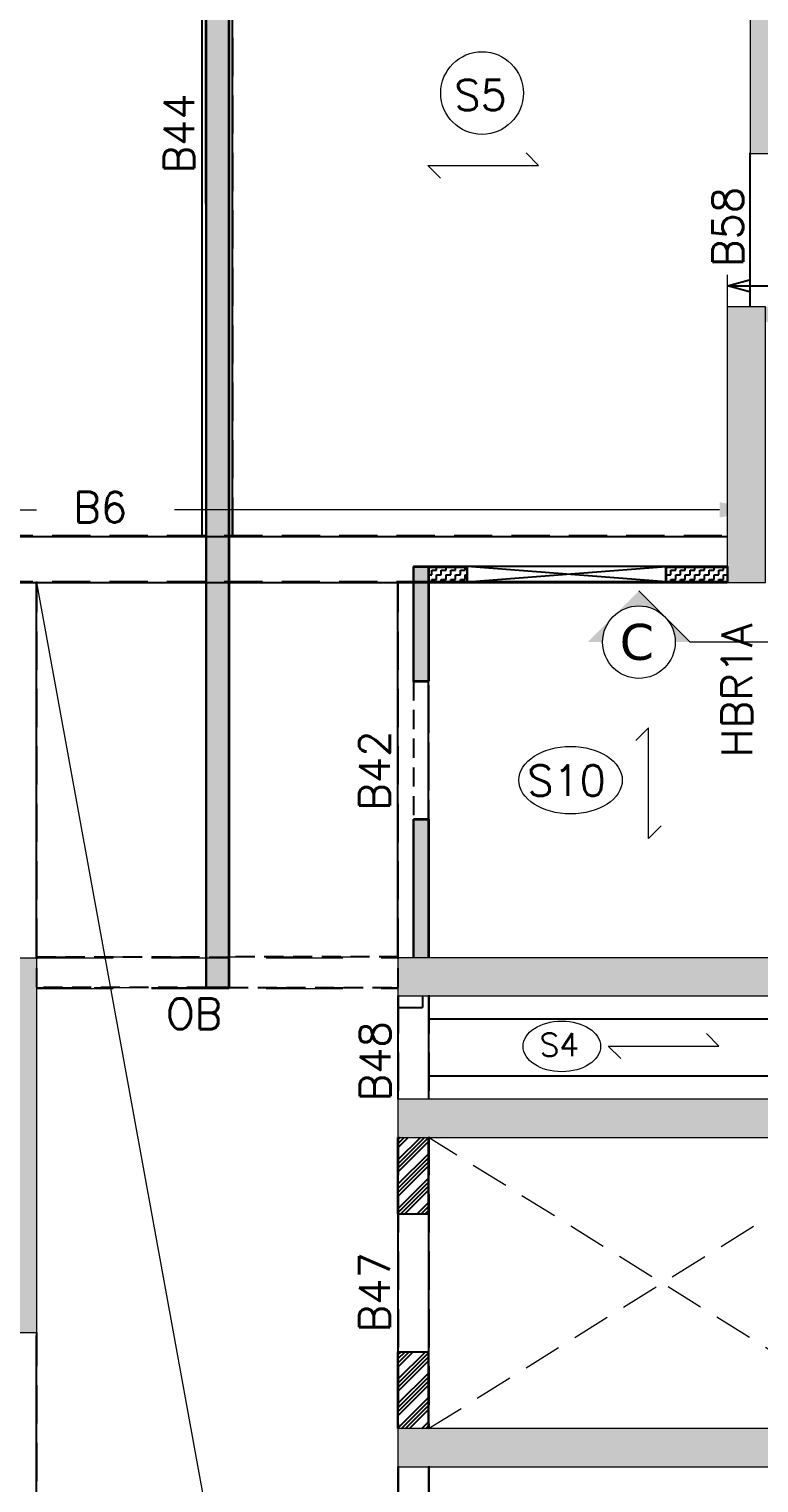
# Model space of a CAD drawing. Header units: millimetres. Extents: x 1181448 to 1317632, y -5734806 to -5633961.
# Drawn here: x 1293780 to 1298547, y -5704385 to -5694894 of the extents above; entities that cross this region are included whole.
import ezdxf

# ---------------------------------------------------------------- set-up
doc = ezdxf.new("R2010")
doc.units = ezdxf.units.MM
doc.header["$LTSCALE"] = 1000
doc.header["$MEASUREMENT"] = 0
for name, pattern in [('1', [0]), ('2BHK-A - BACK$0$HIDDEN', [0.375, 0.25, -0.125]), ('AUDIT_D_120904163729-0', [0]), ('HIDDEN', [0.375, 0.25, -0.125]), ('T 10_TYPICAL ELEVATION$0$AUDIT_D_120904163729-0', [0]), ('T8(T9 IS SIMILAR)$0$$0$HIDDEN', [0.375, 0.25, -0.125]), ('T8(T9 IS SIMILAR)$0$HIDDEN', [0.375, 0.25, -0.125])]:
    doc.linetypes.add(name, pattern=pattern)
doc.layers.get('0').update_dxf_attribs({"linetype": 'AUDIT_D_120904163729-0'})
for name, color, linetype in [('100 MM THK. NON-STRUCTURAL WALL', 134, 'Continuous'), ('150 MM THK. BLOCK WORK.', 223, 'Continuous'), ('200 MM THK. BLOCK WORK.', 40, 'Continuous'), ('2BHK-A - BACK$0$A-LINTEL', 5, '2BHK-A - BACK$0$HIDDEN'), ('2BHK-A - BACK$0$CUT-OUT', 49, 'Continuous'), ('A_dim', 1, 'Continuous'), ('S-BEAM', 20, 'Continuous'), ('SCPL-BEAMS NO.', 7, 'Continuous'), ('secLINE', 7, 'Continuous'), ('T 10_TYPICAL ELEVATION$0$A-WALL-FEATURES', 6, 'T 10_TYPICAL ELEVATION$0$AUDIT_D_120904163729-0'), ('T8(T9 IS SIMILAR)$0$S-BEAM', 20, 'T8(T9 IS SIMILAR)$0$$0$HIDDEN'), ('TYPICAL FLOOR ARCH', 251, 'AUDIT_D_120904163729-0')]:
    doc.layers.add(name, color=color, linetype=linetype)
for name, color, linetype, lineweight in [('160 THK. STRUCT WALL', 7, 'Continuous', 15), ('2BHK-A - BACK$0$A-WALL- 160', 6, 'Continuous', 30), ('S-HATCH', 8, 'Continuous', 9), ('SCPL BEAM', 20, 'Continuous', 13), ('SCPL_DIM', 9, 'Continuous', 5), ('SCPL_SLAB MARK', 72, 'Continuous', 20), ('T8(T9 IS SIMILAR)$0$SCPL BEAM', 191, 'T8(T9 IS SIMILAR)$0$$0$HIDDEN', 13)]:
    doc.layers.add(name, color=color, linetype=linetype, lineweight=lineweight)
doc.layers.add('WALL - 0.16 thk STRUCTURAL', color=7, linetype='1', true_color=0x24ffc8)
doc.styles.add('ROMANS', font='romans.shx', dxfattribs={"width": 0.85})
doc.styles.add('SCPL', font='romans.shx')
doc.styles.add('VIN1', font='verdana.ttf', dxfattribs={"height": 0.3})
doc.dimstyles.new('SCPL', dxfattribs={"dimscale": 0, "dimtxt": 300, "dimasz": 300, "dimexe": 100, "dimexo": 200, "dimgap": 150, "dimtad": 0, "dimdec": 0, "dimzin": 1, "dimdsep": 46, "dimtxsty": 'SCPL', "dimcen": 150, "dimclrd": 1, "dimclre": 2, "dimclrt": 5, "dimadec": 3, "dimazin": 0, "dimtfac": 1, "dimtdec": 0, "dimtofl": 0, "dimtmove": 2, "dimatfit": 3, "dimfxl": 0, "dimtolj": 1, "dimtzin": 0, "dimlwd": 15, "dimlwe": 13, "dimarcsym": 0})
doc.dimstyles.new('SCPL-DIM-150', dxfattribs={"dimscale": 100, "dimtxt": 2.25, "dimasz": 1.45, "dimexe": 1, "dimexo": 1, "dimgap": 1, "dimtad": 1, "dimdec": 0, "dimzin": 0, "dimdsep": 46, "dimtxsty": 'ROMANS', "dimblk": 'OPEN30', "dimcen": 0.09, "dimclrd": 256, "dimclre": 256, "dimclrt": 7, "dimadec": 0, "dimazin": 0, "dimtfac": 1, "dimtdec": 0, "dimtofl": 0, "dimtmove": 0, "dimatfit": 3, "dimldrblk": 'OPEN30', "dimfxl": 1, "dimtolj": 1, "dimtzin": 0, "dimarcsym": 0})
pattern_1 = [(9e-15, (-1203933.804, 5720356.083), (0, 32.47595264), [18.75, -37.5]), (120, (-1203933.804, 5720356.083), (-28.125, -16.23797632), [18.75, -37.5]), (60, (-1203915.054, 5720356.083), (-28.125, 16.23797632), [18.75, -37.5])]
pattern_2 = [(9e-15, (-1203933.584, 5720355.632), (31.25, 31.25), [31.25, -31.25]), (90, (-1203902.334, 5720355.632), (-31.25, 31.25), [31.25, -31.25])]

# ---------------------------------------------------------------- blocks, each defined once
blk = doc.blocks.new('GGS')
at = {"layer": '2BHK-A - BACK$0$A-LINTEL', "color": 8, "linetype": 'ByBlock'}
for p, q in [((-206564829.5, -159297282.9), (-206566129.6, -159297282.9)), ((-206564829.5, -159297382.9), (-206566129.6, -159297382.9))]:
    blk.add_line(p, q, dxfattribs=at)
blk.add_lwpolyline([(-206564829.5, -159297382.9), (-206566129.5, -159297282.9), (-206566129.6, -159297382.8), (-206564829.5, -159297282.9)], close=True, dxfattribs=at)
at = {"layer": '2BHK-A - BACK$0$A-WALL- 160', "color": 8, "linetype": 'ByBlock'}
for p, q in [((-206567834.9, -159291607.4), (-206567834.9, -159300031.8)), ((-206567834.6, -159291607.4), (-206567834.6, -159300031.8)), ((-206567684.9, -159291607.4), (-206567684.9, -159300031.8)), ((-206567684.6, -159291607.4), (-206567684.6, -159300031.8)), ((-206566379.6, -159297282.9), (-206566479.6, -159297282.9)), ((-206566479.6, -159298032.6), (-206566479.6, -159297282.9)), ((-206566379.6, -159298032.6), (-206566379.6, -159297282.9)), ((-206566379.6, -159298032.6), (-206566479.6, -159298032.6)), ((-206566479.6, -159299832.5), (-206566479.6, -159298932.6)), ((-206566379.6, -159298932.6), (-206566479.6, -159298932.6)), ((-206566379.6, -159299832.5), (-206566379.6, -159298932.6))]:
    blk.add_line(p, q, dxfattribs=at)
for points in [[(-206567684.9, -159291607.4), (-206567684.9, -159300031.8), (-206567834.9, -159300031.8), (-206567834.9, -159291607.4)], [(-206567834.6, -159291607.4), (-206567834.6, -159300031.8), (-206567684.6, -159300031.8), (-206567684.6, -159291607.4)]]:
    blk.add_lwpolyline(points, dxfattribs=at)
for points in [[(-206566379.6, -159297282.9), (-206566129.5, -159297283), (-206566129.5, -159297383), (-206566379.6, -159297383)], [(-206564829.5, -159297282.9), (-206564429.5, -159297282.9), (-206564429.5, -159297382.9), (-206564829.5, -159297382.9)]]:
    blk.add_lwpolyline(points, close=True, dxfattribs=at)
at = {"layer": '2BHK-A - BACK$0$CUT-OUT', "color": 8, "linetype": '2BHK-A - BACK$0$HIDDEN', "ltscale": 0.5}
for points in [[(-206566479.6, -159298932.6), (-206566379.6, -159298932.6), (-206566379.6, -159298032.6), (-206566479.6, -159298032.6)], [(-206568940, -159300031.8), (-206568940, -159299832.9), (-206567834.9, -159299832.9), (-206567834.9, -159300031.8)], [(-206566579.5, -159300031.8), (-206566579.5, -159299832.9), (-206567684.6, -159299832.9), (-206567684.6, -159300031.8)]]:
    blk.add_lwpolyline(points, close=True, dxfattribs=at)
at = {"layer": 'T8(T9 IS SIMILAR)$0$S-BEAM', "color": 8}
for p, q in [((-206567860, -159297082.8, -0.1), (-206567860.1, -159291737.4, 0)), ((-206567660, -159297082.8, -0.1), (-206567660.1, -159291737.4, 0)), ((-206564280.3, -159295582.5, 0.1), (-206564280.3, -159294583.1)), ((-206571090.5, -159297082.2), (-206564429.6, -159297082.2)), ((-206571090.8, -159297382.4), (-206564430, -159297382.3)), ((-206568940.2, -159299832.2), (-206568940.2, -159297382.4, -0.8)), ((-206566580.3, -159299832.3, 0.1), (-206566580.3, -159297382.2, 0)), ((-206566380.3, -159299832.3, 0.1), (-206566380.3, -159297382.2, 0)), ((-206566580.3, -159300082.1, -0.1), (-206566580.3, -159300756.4)), ((-206566380.3, -159300082.4, 0.1), (-206566380.3, -159300756.4)), ((-206566580.2, -159301006.4, -0.7), (-206566580.2, -159302906.4)), ((-206566380.2, -159301006.4), (-206566380.2, -159302906.4)), ((-206568940.3, -159306254.3, -0.1), (-206568940.3, -159302282.1)), ((-206566580.2, -159303156.5, -0.6), (-206566580.2, -159304657.4, -0.8)), ((-206566380.2, -159303156.5, -0.6), (-206566380.2, -159304657.4, -0.8))]:
    blk.add_line(p, q, dxfattribs=at)
at = {"layer": 'T8(T9 IS SIMILAR)$0$SCPL BEAM', "color": 8, "linetype": 'T8(T9 IS SIMILAR)$0$HIDDEN'}
for p, q in [((-206568940.2, -159299832.2), (-206566580.3, -159299832.2)), ((-206568940.2, -159300032.2), (-206566580.3, -159300032.2))]:
    blk.add_line(p, q, dxfattribs=at)
blk = doc.blocks.new('A$C5F94338C')
at = {"layer": 'WALL - 0.16 thk STRUCTURAL'}
h = blk.add_hatch(color=256, dxfattribs=at)
h.dxf.hatch_style = 1
h.paths.add_polyline_path([(24920, 21710), (25220.1, 21710), (25220.1, 25919.5), (24920.1, 25919.5)])
at = {"layer": 'WALL - 0.16 thk STRUCTURAL', "true_color": 0x1f57ff}
h = blk.add_hatch(color=160, dxfattribs=at)
h.dxf.hatch_style = 1
h.paths.add_polyline_path([(24770, 18910.3), (25020.1, 18910.3), (25020, 20710), (24770, 20710)])
h = blk.add_hatch(color=160, dxfattribs=at)
h.dxf.hatch_style = 1
h.paths.add_polyline_path([(20010, 14010.1), (20010, 16210), (15460, 16210.1), (15460, 13160.6), (15210, 13160.6), (15210, 16460.1), (20260, 16460), (20260, 14010.1)])
h.paths.add_polyline_path([(17860, 14210.3), (17610, 14210.3), (17610, 16210), (17860, 16210)], flags=17)
h = blk.add_hatch(color=160, dxfattribs=at)
h.dxf.hatch_style = 1
h.paths.add_polyline_path([(22620, 16459.9), (22620, 16210.2), (26954.8, 16210), (26954.8, 16460)])
h = blk.add_hatch(color=160, dxfattribs=at)
h.dxf.hatch_style = 1
h.paths.add_polyline_path([(25870.8, 15285.8), (25870.8, 15535.8), (22619.7, 15535.8), (22619.7, 15285.8)])
h = blk.add_hatch(color=160, dxfattribs=at)
h.dxf.hatch_style = 1
h.paths.add_polyline_path([(25870.1, 13135.8), (25870.1, 13385.8), (22620.1, 13385.8), (22620.1, 13135.8)])
at = {"layer": '160 THK. STRUCT WALL'}
for points in [[(24920, 21710), (25220.1, 21710), (25220.1, 25919.5), (24920.1, 25919.5)], [(24770, 18910.3), (25020.1, 18910.3), (25020, 20710), (24770, 20710)], [(20010, 14010.1), (20010, 16210), (15460, 16210.1), (15460, 13160.6), (15210, 13160.6), (15210, 16460.1), (20260, 16460), (20260, 14010.1)], [(25870.1, 15285.8), (25870.1, 15535.8), (22620, 15535.8), (22620, 15285.8)], [(25870.1, 13135.8), (25870.1, 13385.8), (22620.1, 13385.8), (22620.1, 13135.8)]]:
    blk.add_lwpolyline(points, close=True, dxfattribs=at)
at = {"layer": '160 THK. STRUCT WALL', "elevation": 0.1}
blk.add_lwpolyline([(22620, 16459.9), (22620, 16210.2), (26954.8, 16210), (26954.8, 16460)], close=True, dxfattribs=at)
blk = doc.blocks.new('HS')
at = {"linetype": 'Continuous'}
for p, q in [((-9.28, 0), (9.28, 0)), ((-9.28, 0), (-7.16, -2.12)), ((9.28, 0), (7.16, 2.12))]:
    blk.add_line(p, q, dxfattribs=at)
blk = doc.blocks.new('One WAy')
at = {"xscale": -38.94666666665216, "yscale": 38.94666666665216, "zscale": 38.94666666665216, "rotation": 270}
blk.add_blockref('HS', (0, 0), dxfattribs=at)
blk = doc.blocks.new('*D111')
at = {"layer": 'T 10_TYPICAL ELEVATION$0$A-WALL-FEATURES', "color": 1, "lineweight": 15, "transparency": 16777216}
for p, q in [((-206690638.6, -159328776), (-206688538.6, -159328776)), ((-206684078.5, -159328776), (-206687638.6, -159328776))]:
    blk.add_line(p, q, dxfattribs=at)
at = {"layer": 'T 10_TYPICAL ELEVATION$0$A-WALL-FEATURES', "color": 2, "lineweight": 13, "transparency": 16777216}
for p, q in [((-206690938.6, -159328925.9), (-206690938.6, -159328876)), ((-206683778.5, -159328926), (-206683778.5, -159328876))]:
    blk.add_line(p, q, dxfattribs=at)
at = {"layer": 'T 10_TYPICAL ELEVATION$0$A-WALL-FEATURES', "color": 1, "transparency": 16777216}
for points in [[(-206690638.6, -159328726), (-206690638.6, -159328826), (-206690938.6, -159328776)], [(-206684078.5, -159328726), (-206684078.5, -159328826), (-206683778.5, -159328776)]]:
    blk.add_solid(points, dxfattribs=at)
at = {"layer": 'T 10_TYPICAL ELEVATION$0$A-WALL-FEATURES', "color": 5, "transparency": 16777216, "insert": (-206688088.6, -159328776), "char_height": 300, "attachment_point": 5, "style": 'SCPL'}
blk.add_mtext('\\A1;  ', dxfattribs=at)
blk = doc.blocks.new('_Open30')
at = {"color": 0, "linetype": 'ByBlock', "lineweight": -2}
for p, q in [((-1, 0.268), (0, 0)), ((0, 0), (-1, -0.268)), ((0, 0), (-1, 0))]:
    blk.add_line(p, q, dxfattribs=at)
blk = doc.blocks.new('A$C73fda794')
at = {"layer": '100 MM THK. NON-STRUCTURAL WALL', "linetype": 'ByBlock'}
h = blk.add_hatch(dxfattribs=at)
h.set_pattern_fill('ZIGZAG', color=256, scale=250)
h.set_pattern_definition([(9e-15, (-1203933.804, 5720356.083), (31.25, 31.25), [31.25, -31.25]), (90, (-1203902.554, 5720356.083), (-31.25, 31.25), [31.25, -31.25])])
h.paths.add_polyline_path([(11968.9, 14055.8), (10268.8, 14055.8), (10268.8, 13955.8), (11968.9, 13955.8)])
h.paths.add_polyline_path([(9228.4, 15055.8), (9228.4, 15155.8), (7018.8, 15155.8), (7018.8, 15055.8), (8168.9, 15055.8), (8168.9, 14955.8), (8268.9, 14955.8), (8268.9, 15055.8)])
h.paths.add_polyline_path([(8168.9, 13955.8), (7269.2, 13955.8), (7269.2, 14055.8), (8168.9, 14055.8)])
h.paths.add_polyline_path([(6519.2, 14055.8), (5919.2, 14055.8), (5919.2, 13955.8), (6519.2, 13955.8)])
h.paths.add_polyline_path([(3718.9, 11606.1), (3618.9, 11606.1), (3618.9, 12355.8), (3718.9, 12355.8)])
h.paths.add_polyline_path([(3718.9, 10706.1), (3618.9, 10706.1), (3618.9, 9806.2), (3718.9, 9806.2)])
h.paths.add_polyline_path([(8469, 11755.1), (8354, 11755.1), (8353.9, 11655.1), (8569, 11655.1), (8569, 12255.8), (8469, 12255.8)])
h.paths.add_polyline_path([(5818.9, 19165.8), (5183.9, 19165.8), (5183.9, 19265.8), (5818.9, 19265.8)])
h = blk.add_hatch(dxfattribs=at)
h.set_pattern_fill('ZIGZAG', color=256, scale=250)
h.set_pattern_definition(pattern_2)
h.paths.add_polyline_path([(3718.9, 12355.8), (3968.9, 12355.7), (3968.9, 12255.7), (3718.9, 12255.7)])
h = blk.add_hatch(dxfattribs=at)
h.set_pattern_fill('ZIGZAG', color=256, scale=250)
h.set_pattern_definition(pattern_2)
h.paths.add_polyline_path([(5268.9, 12355.8), (5668.9, 12355.8), (5668.9, 12255.8), (5268.9, 12255.8)])
at = {"layer": '150 MM THK. BLOCK WORK.', "linetype": 'ByBlock'}
h = blk.add_hatch(dxfattribs=at)
h.set_pattern_fill('HEX', color=256, scale=150)
h.set_pattern_definition(pattern_1)
h.paths.add_polyline_path([(2264.9, 9606.3), (2414.9, 9606.3), (2413.7, 18191.3), (2263.7, 18191.3)])
h = blk.add_hatch(dxfattribs=at)
h.set_pattern_fill('HEX', color=256, scale=150)
h.set_pattern_definition(pattern_1)
h.paths.add_polyline_path([(2264.9, 9606.3), (2414.9, 9606.3), (2414.1, 18191.3), (2264.1, 18191.3)])
at = {"layer": '200 MM THK. BLOCK WORK.', "linetype": 'ByBlock'}
h = blk.add_hatch(dxfattribs=at)
h.set_pattern_fill('ANSI34', color=256, scale=150)
h.set_pattern_definition([(45, (-1203933.58, 5720355.63), (-79.5495129, 79.5495129), []), (45, (-1203907.07, 5720355.63), (-79.5495129, 79.5495129), []), (45, (-1203880.55, 5720355.63), (-79.5495129, 79.5495129), []), (45, (-1203854.03, 5720355.63), (-79.5495129, 79.5495129), [])])
h.paths.add_polyline_path([(3518.7, 6731.6), (3718.7, 6731.6), (3718.7, 7232.7), (3518.7, 7232.7)])
h.paths.add_polyline_path([(3518.7, 8132.7), (3718.7, 8132.7), (3718.7, 8631.6), (3518.7, 8631.6)])
h.paths.add_polyline_path([(-3641.2, 7356.1), (-3016.2, 7356.1), (-3016.2, 7556.1), (-3641.2, 7556.1)])
h.paths.add_polyline_path([(-2116.2, 7356.1), (-616.2, 7356.1), (-616.2, 7556.1), (-2116.2, 7556.1)])
h.paths.add_polyline_path([(283.8, 7356.1), (908.7, 7356.1), (908.7, 7556.1), (283.8, 7556.1)])
h.paths.add_polyline_path([(433.7, 3181.6), (908.7, 3181.6), (908.6, 3381.6), (433.6, 3381.6)])
h.paths.add_polyline_path([(-941.5, 3181.6), (-466.4, 3181.6), (-466.4, 3381.6), (-941.5, 3381.6)])
at = {"layer": 'secLINE', "lineweight": 0}
h = blk.add_hatch(color=256, dxfattribs=at)
h.paths.add_polyline_path([(5263.5, 12029.8, -0.193079), (5329.1, 11866.1), (5427.2, 11866.1)])
h.paths.add_polyline_path([(4928.5, 12037.4, -0.193079), (5092.2, 12103, -0.193079), (5255.9, 12037.4), (5092.2, 12201.1)])
h.paths.add_polyline_path([(4855.3, 11866.1, -0.193079), (4921, 12029.8), (4757.3, 11866.1)])
at = {"layer": '100 MM THK. NON-STRUCTURAL WALL', "linetype": 'ByBlock'}
for p, q in [((3718.9, 12355.8, 0), (3618.9, 12355.8, 0)), ((3618.9, 11606.1, 0), (3618.9, 12355.8, 0)), ((3718.9, 11606.1, 0), (3718.9, 12355.8, 0)), ((3718.9, 11606.1, 0), (3618.9, 11606.1, 0)), ((3618.9, 9806.2, 0), (3618.9, 10706.1, 0)), ((3718.9, 10706.1, 0), (3618.9, 10706.1, 0)), ((3718.9, 9806.2, 0), (3718.9, 10706.1, 0))]:
    blk.add_line(p, q, dxfattribs=at)
at = {"layer": '100 MM THK. NON-STRUCTURAL WALL', "linetype": 'ByBlock', "elevation": 0}
for points in [[(3718.9, 12355.8), (3968.9, 12355.7), (3968.9, 12255.7), (3718.9, 12255.7)], [(5268.9, 12355.8), (5668.9, 12355.8), (5668.9, 12255.8), (5268.9, 12255.8)]]:
    blk.add_lwpolyline(points, close=True, dxfattribs=at)
at = {"layer": '150 MM THK. BLOCK WORK.', "linetype": 'ByBlock'}
for p, q in [((2263.9, 18191.3, 0), (2263.9, 9646.9, 0)), ((2413.5, 18191.3, 0), (2413.5, 9646.9, 0)), ((2263.5, 18031.3, 0), (2263.5, 9646.9, 0)), ((2413.9, 18031.3, 0), (2413.9, 9646.9, 0))]:
    blk.add_line(p, q, dxfattribs=at)
at = {"layer": '150 MM THK. BLOCK WORK.', "linetype": 'ByBlock', "elevation": 0}
for points in [[(2414.9, 9606.3), (2264.9, 9606.3), (2263.5, 19851.3), (2413.5, 19851.3)], [(2264.9, 9606.3), (2414.9, 9606.3), (2413.9, 19851.3), (2263.9, 19851.3)]]:
    blk.add_lwpolyline(points, close=True, dxfattribs=at)
at = {"layer": '200 MM THK. BLOCK WORK.', "linetype": 'ByBlock'}
for p, q in [((3518.7, 9556.1, 0), (3518.7, 9481.2, 0)), ((3678.7, 9556.1, 0), (3678.7, 9481.2, 0)), ((3518.7, 9481.2, 0), (3678.7, 9481.2, 0)), ((3518.7, 8132.7, 0), (3518.7, 8632.7, 0)), ((3718.7, 8132.7, 0), (3718.7, 8631.6, 0)), ((3518.7, 8132.7, 0), (3718.7, 8132.7, 0)), ((3518.7, 6731.6, 0), (3518.7, 7232.7, 0)), ((3518.7, 7232.7, 0), (3718.7, 7232.7, 0)), ((3718.7, 6731.6, 0), (3718.7, 7232.7, 0))]:
    blk.add_line(p, q, dxfattribs=at)
at = {"layer": 'S-BEAM'}
for p, q in [((2238.9, 12555.9, 0), (2238.9, 17891.4, 0)), ((2438.9, 12555.9, 0), (2438.9, 17891.4, 0)), ((5818.4, 14055.5, 0.1), (5818.4, 15054.9, 0)), ((-992.1, 12555.8, 0), (5668.7, 12555.9, 0)), ((-992.1, 12255.8, 0), (5668.7, 12255.9, 0)), ((1158.5, 9805.8, 0), (1158.5, 12255.6, -0.7)), ((3518.4, 9805.7, 0.1), (3518.4, 12255.8, -0.1)), ((3718.4, 9805.7, 0.1), (3718.4, 12255.8, -0.1)), ((3518.4, 9555.9, 0.2), (3518.4, 8881.6, 0.3)), ((3718.4, 9555.6, 0.4), (3718.4, 8881.6, 0.3)), ((3518.5, 8630.8, -0.7), (3518.5, 6731.5)), ((3718.5, 8630.8, -0.7), (3718.5, 6731.5)), ((1158.4, 3382.7, -0.1), (1158.4, 7340.1)), ((3518.5, 6481.6, 0), (3518.5, 4981.5, -0.1)), ((3718.5, 6481.6, 0), (3718.5, 4981.5, -0.1))]:
    blk.add_line(p, q, dxfattribs=at)
at = {"layer": 'S-BEAM', "elevation": 0.1}
blk.add_lwpolyline([(3719.8, 9405.9), (6818.8, 9405.9), (6818.8, 9031.6), (3719.8, 9031.6)], close=True, dxfattribs=at)
at = {"layer": 'S-HATCH', "linetype": 'HIDDEN'}
for p, q in [((6768.5, 6731.6, 0), (3718.5, 8631.6)), ((3718.5, 6731.6), (6768.8, 8631.6, 0))]:
    blk.add_line(p, q, dxfattribs=at)
at = {"layer": 'SCPL BEAM', "linetype": 'HIDDEN', "ltscale": 2}
for p, q in [((1158.3, 9805.8, 0), (3518.3, 9805.8, 0)), ((1158.3, 9605.8, 0), (3518.3, 9605.8, 0))]:
    blk.add_line(p, q, dxfattribs=at)
at = {"layer": 'SCPL_DIM'}
blk.add_line((5670.3, 14055.5, 0), (5670.3, 14264, 0), dxfattribs=at)
at = {"layer": 'SCPL_SLAB MARK'}
blk.add_line((1158.5, 12255.8, -0.7), (2373.1, 5590.3), dxfattribs=at)
blk.add_circle((4067.6, 15450.7), 269.9, dxfattribs=at)
for centre, major_axis in [((4646.1, 10964.7), (-337.6, 0)), ((4588.5, 9226.7, -0.2), (-253.2, 0))]:
    blk.add_ellipse(centre, major_axis=major_axis, ratio=0.653464, start_param=-1.570796, end_param=4.712389, dxfattribs=at)
at = {"layer": 'secLINE', "lineweight": 0}
for p in [(5092.2, 12201.1), (6412.2, 11866.1)]:
    blk.add_line(p, (5427.2, 11866.1), dxfattribs=at)
blk.add_circle((5092.2, 11866.1), 236.9, dxfattribs=at)
at = {"layer": '160 THK. STRUCT WALL'}
blk.add_blockref('A$C5F94338C', (-19101.6, -6654.2, 0), dxfattribs=at)
at = {"layer": 'SCPL_SLAB MARK', "color": 5, "xscale": -1, "rotation": 270}
blk.add_blockref('One WAy', (4075.9, 14977.9, 0), dxfattribs=at)
at = {"layer": 'SCPL_SLAB MARK', "xscale": -1}
blk.add_blockref('One WAy', (5154.1, 10945.9), dxfattribs=at)
at = {"layer": 'SCPL_SLAB MARK', "xscale": -1, "rotation": 270}
blk.add_blockref('One WAy', (5253.7, 9229.3), dxfattribs=at)
at = {"layer": 'TYPICAL FLOOR ARCH'}
blk.add_blockref('GGS', (206570100, 159309643.4, 0), dxfattribs=at)
at = {"layer": 'SCPL-BEAMS NO.', "style": 'SCPL'}
for s, p in [('B44', (2188.5, 14925.1, -0.7)), ('B58', (5772.5, 14314.9, -0.6)), ('HBR1A', (5832.5, 11113.8, 2.2)), ('B42', (3464.9, 10765.5, -0.1)), ('B48', (3469.1, 8867.8, -0.3)), ('B47', (3465.2, 7359.7, -0.6))]:
    blk.add_text(s, height=200, rotation=90, dxfattribs=at).set_placement(p)
for s, p in [('B6', (1397.8, 12646.4, 0.6)), ('OB', (2002.2, 9340.1, 1))]:
    blk.add_text(s, height=200, dxfattribs=at).set_placement(p)
at = {"layer": 'SCPL_SLAB MARK', "style": 'SCPL'}
for s, height, p in [('S5', 200, (3886.6, 15338)), ('S10', 200, (4362.5, 10861.9, 0)), ('S4', 150, (4443.6, 9162.3, -0.2))]:
    blk.add_text(s, height=height, dxfattribs=at).set_placement(p)
at = {"layer": 'secLINE', "style": 'VIN1'}
blk.add_text('C', height=234.8, dxfattribs=at).set_placement((4966.7, 11750.5))
at = {"layer": 'T 10_TYPICAL ELEVATION$0$A-WALL-FEATURES'}
dim = blk.add_linear_dim(base=(5918.5, 12729.6, 0), p1=(-1241.6, 12779.7, 0), p2=(5918.5, 12779.5, 0), text='  ', dimstyle='SCPL', override={"dimscale": 1}, dxfattribs=at)
dim.commit()
dim.dimension.update_dxf_attribs({"geometry": '*D111', "text_midpoint": (1608.5, 12729.6, 0), "dimtype": 128, "insert": (206689697.1, 159341505.6)})
at = {"layer": 'SCPL_DIM'}
blk.add_leader([(5670.3, 14191.6, 0), (8524.8, 14191.6, 0)], dimstyle='SCPL-DIM-150', override={"dimgap": 1, "dimtad": 0, "dimfxl": 150, "dimtfill": 1}, dxfattribs=at)

msp = doc.modelspace()

# ---------------------------------------------------------------- block references
at = {"layer": 'A_dim', "linetype": 'ByBlock'}
msp.add_blockref('A$C73fda794', (1292671.2, -5710762), dxfattribs=at)

doc.saveas('drawing.dxf')
